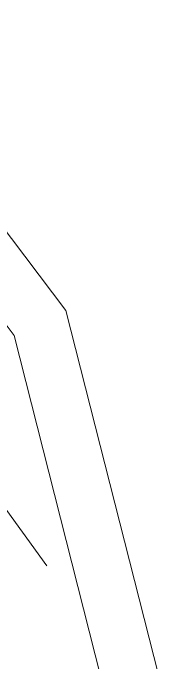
# Model space of a CAD drawing. Header units: inches. Extents: x 4350 to 28384, y -6772 to 993.
# Drawn here: x 19283.8 to 19316.1, y -1097.4 to -953.3 of the extents above; entities that cross this region are included whole.
import ezdxf

# ---------------------------------------------------------------- set-up
doc = ezdxf.new("R2010")
doc.units = ezdxf.units.IN
doc.header["$MEASUREMENT"] = 0
doc.layers.add('ARREDAMENTO', color=2, linetype='Continuous', lineweight=18)

# ---------------------------------------------------------------- blocks, each defined once
blk = doc.blocks.new('jacaranda')
at = {"layer": 'ARREDAMENTO'}
for p, q in [((13955.99, 19223.84), (13905.99, 19157.75)), ((13967.25, 19217.99), (13917.49, 19152.22)), ((13910.24, 19101.09), (13969.71, 19183.35)), ((13905.99, 19157.75), (13885.35, 19076.53)), ((13917.49, 19152.22), (13897.52, 19073.64))]:
    blk.add_line(p, q, dxfattribs=at)

msp = doc.modelspace()

# ---------------------------------------------------------------- block references
at = {"xscale": -1}
msp.add_blockref('jacaranda', (33201.49, -20177.1), dxfattribs=at)

doc.saveas('drawing.dxf')
